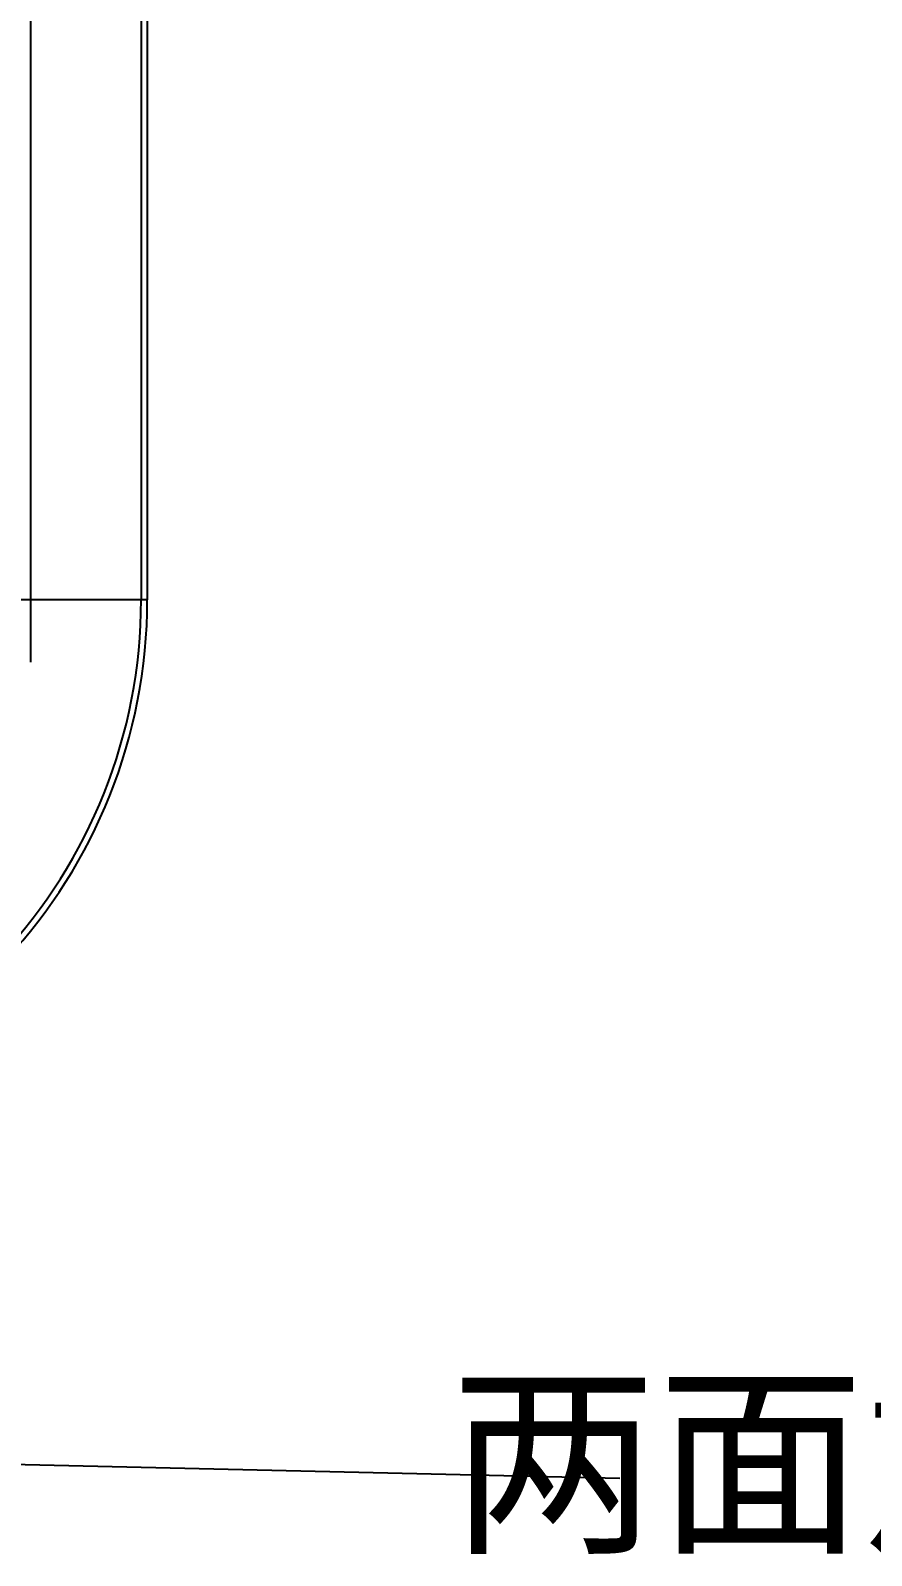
# Model space of a CAD drawing. Header units: inches. Extents: x 62 to 296, y 19 to 175.
# Drawn here: x 142.72 to 153.79, y 87.22 to 107.31 of the extents above; entities that cross this region are included whole.
import ezdxf

# ---------------------------------------------------------------- set-up
doc = ezdxf.new("R2010")
doc.units = ezdxf.units.IN
doc.header["$LTSCALE"] = 0.5
doc.header["$MEASUREMENT"] = 0
doc.layers.add('dim', color=4, linetype='Continuous')
doc.layers.add('FPC', color=3, linetype='Continuous')
doc.styles.get("Standard").update_dxf_attribs({"font": 'arial.ttf'})
doc.dimstyles.new('副本 (2)Standard', dxfattribs={"dimscale": 2, "dimtxt": 1, "dimasz": 0.5, "dimexe": 0.5, "dimexo": 0.5, "dimgap": 0.3, "dimtad": 1, "dimzin": 0, "dimdsep": 46, "dimtxsty": 'Standard', "dimcen": 0, "dimclrd": 5, "dimclre": 5, "dimclrt": 256, "dimadec": 1, "dimazin": 0, "dimtol": 1, "dimtp": 0.05, "dimtm": 0.05, "dimtfac": 1, "dimtofl": 0, "dimtmove": 1, "dimatfit": 3, "dimfxl": 1, "dimtolj": 1, "dimtzin": 0, "dimarcsym": 0})

msp = doc.modelspace()

# ---------------------------------------------------------------- linework, layer by layer
at = {"color": 7, "linetype": 'Continuous'}
for p, q in [((144.17337, 126.25324), (144.17337, 99.81107)), ((144.25434, 126.25324), (144.25434, 99.81107)), ((144.25434, 99.81107), (141.87934, 99.81107))]:
    msp.add_line(p, q, dxfattribs=at)
for radius in [6.88645, 6.96742]:
    msp.add_arc((137.28692, 99.81107), radius, 274.520612, 0, dxfattribs=at)
at = {"layer": 'dim', "color": 0}
msp.add_line((142.71647, 126.62415), (142.71647, 98.99015), dxfattribs=at)

# ---------------------------------------------------------------- texts
at = {"layer": 'FPC', "color": 2, "insert": (148.2405, 89.45877), "char_height": 2, "width": 25.3636226, "attachment_point": 1}
msp.add_mtext('{\\fNSimSun|b0|i0|c134|p49;两面加屏蔽层}', dxfattribs=at)

# ---------------------------------------------------------------- leaders
at = {"annotation_type": 0, "has_hookline": 1, "hookline_direction": 0, "text_width": 16.77778}
msp.add_leader([(128.21679, 90.06169), (141.04613, 88.45268), (150.4781, 88.23405)], dimstyle='副本 (2)Standard', override={"dimgap": 0.3, "dimtad": 0}, dxfattribs=at)

doc.saveas('drawing.dxf')
